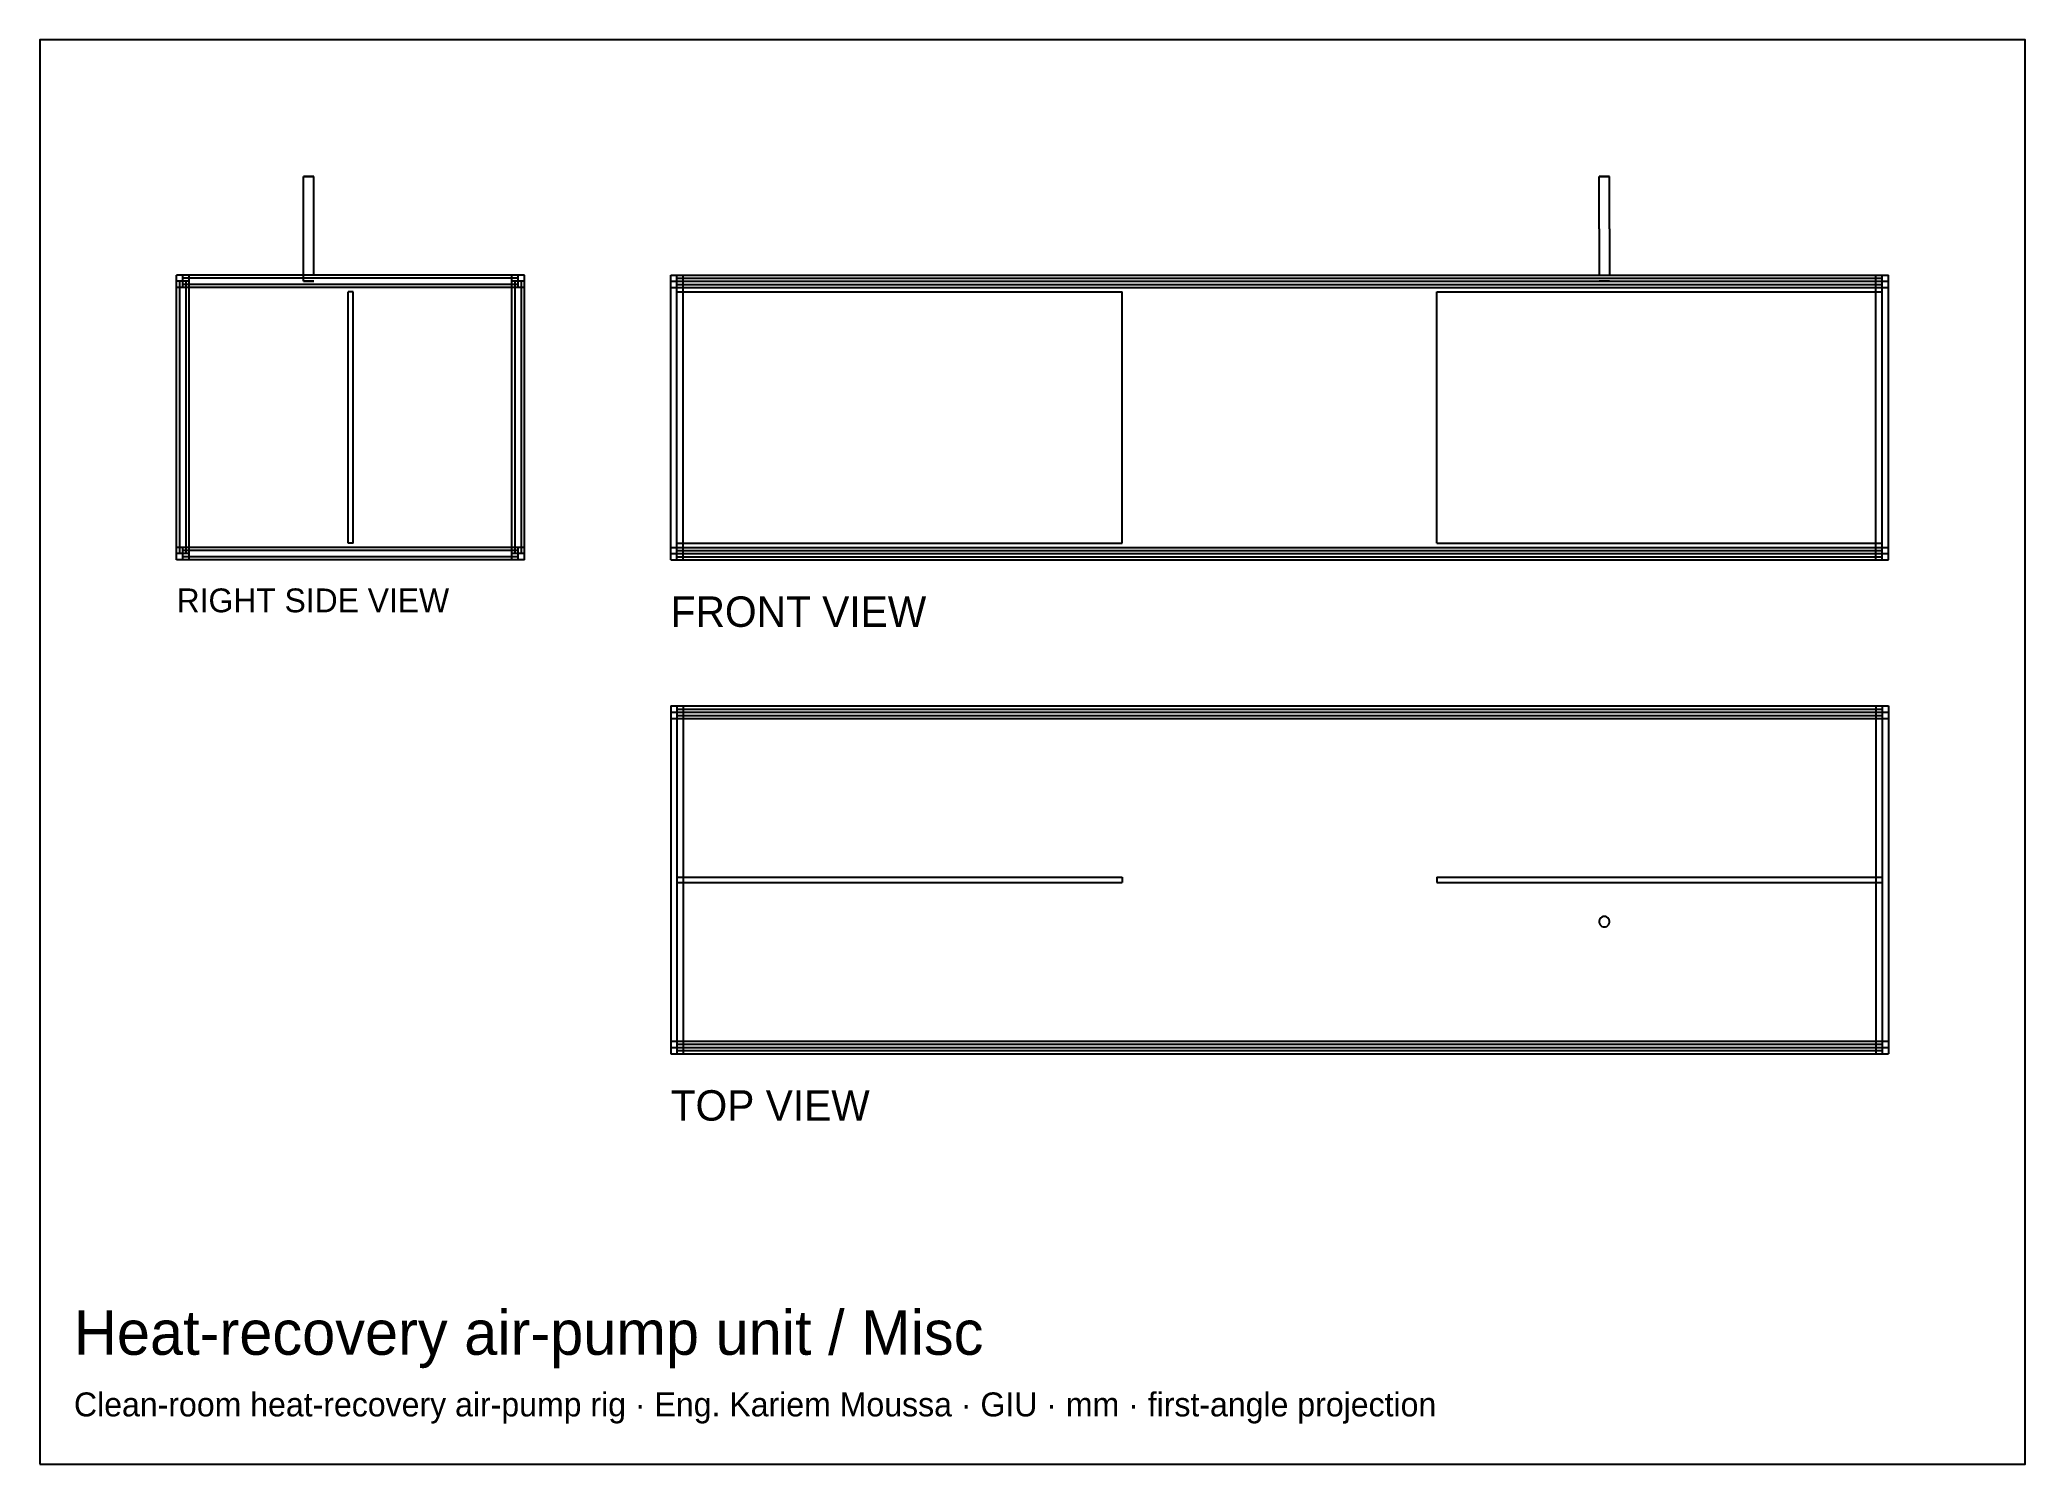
# Model space of a CAD drawing. Header units: millimetres. Extents: x -500 to -291, y -60 to 89.
import ezdxf

# ---------------------------------------------------------------- set-up
doc = ezdxf.new("R2010")
doc.units = ezdxf.units.MM
for name, color, linetype in [('BORDER', 7, 'Continuous'), ('HIDDEN', 8, 'Continuous'), ('TEXT', 5, 'Continuous'), ('VISIBLE', 7, 'Continuous')]:
    doc.layers.add(name, color=color, linetype=linetype)

msp = doc.modelspace()

# ---------------------------------------------------------------- linework, layer by layer
at = {"layer": 'BORDER'}
msp.add_lwpolyline([(-499.79, -60.14), (-291.37, -60.14), (-291.37, 89.47), (-499.79, 89.47)], close=True, dxfattribs=at)
at = {"layer": 'HIDDEN'}
for points in [[(-472.09, 75.1), (-472.11, 75.1)], [(-472.05, 75.1), (-472.09, 75.1)], [(-471.97, 75.1), (-472.05, 75.1)], [(-471.87, 75.1), (-471.97, 75.1)], [(-471.75, 75.1), (-471.87, 75.1)], [(-471.62, 75.1), (-471.75, 75.1)], [(-471.49, 75.1), (-471.62, 75.1)], [(-471.36, 75.1), (-471.49, 75.1)], [(-471.25, 75.1), (-471.36, 75.1)], [(-471.15, 75.1), (-471.25, 75.1)], [(-471.07, 75.1), (-471.15, 75.1)], [(-471.02, 75.1), (-471.07, 75.1)], [(-471.01, 75.1), (-471.02, 75.1)], [(-336.1, 75.1), (-336.1, 75.1)], [(-336.06, 75.1), (-336.1, 75.1)], [(-336, 75.1), (-336.06, 75.1)], [(-335.91, 75.1), (-336, 75.1)], [(-335.81, 75.1), (-335.91, 75.1)], [(-335.68, 75.1), (-335.81, 75.1)], [(-335.55, 75.1), (-335.68, 75.1)], [(-335.42, 75.1), (-335.55, 75.1)], [(-335.29, 75.1), (-335.42, 75.1)], [(-335.19, 75.1), (-335.29, 75.1)], [(-335.1, 75.1), (-335.19, 75.1)], [(-335.04, 75.1), (-335.1, 75.1)], [(-335, 75.1), (-335.04, 75.1)], [(-335, 75.1), (-335, 75.1)], [(-484.1, 64.76), (-485.42, 64.76)], [(-485.42, 63.44), (-485.42, 64.76)], [(-484.1, 64.76), (-484.76, 64.76)], [(-449.56, 64.76), (-484.76, 64.76)], [(-484.76, 63.44), (-484.76, 64.76)], [(-449.56, 64.76), (-484.76, 64.76)], [(-484.76, 63.44), (-484.76, 64.76)], [(-449.56, 64.76), (-484.76, 64.76)], [(-484.76, 63.44), (-484.76, 64.76)], [(-484.1, 63.44), (-484.1, 64.76)], [(-484.1, 63.44), (-484.1, 64.76)], [(-472.11, 64.1), (-472.11, 64.76)], [(-449.56, 64.76), (-450.22, 64.76)], [(-450.22, 63.44), (-450.22, 64.76)], [(-448.9, 64.76), (-450.22, 64.76)], [(-450.22, 63.44), (-450.22, 64.76)], [(-449.56, 63.44), (-449.56, 64.76)], [(-449.56, 63.44), (-449.56, 64.76)], [(-449.56, 63.44), (-449.56, 64.76)], [(-448.9, 63.44), (-448.9, 64.76)], [(-433.56, 64.76), (-432.24, 64.76)], [(-433.56, 63.44), (-433.56, 64.76)], [(-432.9, 64.76), (-306.4, 64.76)], [(-432.9, 64.76), (-306.4, 64.76)], [(-432.9, 63.44), (-432.9, 64.76)], [(-432.9, 63.44), (-432.9, 64.76)], [(-432.9, 64.76), (-306.4, 64.76)], [(-432.9, 63.44), (-432.9, 64.76)], [(-432.9, 64.76), (-432.24, 64.76)], [(-432.24, 63.44), (-432.24, 64.76)], [(-432.24, 63.44), (-432.24, 64.76)], [(-307.06, 64.76), (-306.4, 64.76)], [(-307.06, 64.76), (-305.74, 64.76)], [(-307.06, 63.44), (-307.06, 64.76)], [(-307.06, 63.44), (-307.06, 64.76)], [(-306.4, 63.44), (-306.4, 64.76)], [(-306.4, 63.44), (-306.4, 64.76)], [(-306.4, 63.44), (-306.4, 64.76)], [(-305.74, 63.44), (-305.74, 64.76)], [(-485.42, 63.44), (-485.42, 64.1)], [(-484.1, 64.1), (-485.42, 64.1)], [(-485.42, 35.5), (-485.42, 64.1)], [(-484.1, 64.1), (-485.42, 64.1)], [(-485.42, 35.5), (-485.42, 64.1)], [(-484.1, 64.1), (-485.42, 64.1)], [(-485.42, 35.5), (-485.42, 64.1)], [(-484.1, 63.44), (-485.42, 63.44)], [(-484.1, 63.44), (-485.42, 63.44)], [(-484.43, 64.1), (-485.09, 64.1)], [(-485.09, 35.5), (-485.09, 64.1)], [(-484.43, 64.1), (-485.09, 64.1)], [(-485.09, 35.5), (-485.09, 64.1)], [(-449.56, 64.43), (-484.76, 64.43)], [(-484.76, 63.77), (-484.76, 64.43)], [(-449.56, 64.43), (-484.76, 64.43)], [(-484.76, 63.77), (-484.76, 64.43)], [(-449.56, 63.77), (-484.76, 63.77)], [(-449.56, 63.77), (-484.76, 63.77)], [(-449.56, 63.44), (-484.76, 63.44)], [(-449.56, 63.44), (-484.76, 63.44)], [(-449.56, 63.44), (-484.76, 63.44)], [(-484.43, 35.5), (-484.43, 64.1)], [(-484.43, 35.5), (-484.43, 64.1)], [(-484.1, 35.5), (-484.1, 64.1)], [(-484.1, 35.5), (-484.1, 64.1)], [(-484.1, 35.5), (-484.1, 64.1)], [(-472.09, 64.1), (-472.11, 64.1)], [(-472.11, 64.1), (-472.09, 64.1)], [(-472.05, 64.1), (-472.09, 64.1)], [(-472.09, 64.1), (-472.05, 64.1)], [(-471.97, 64.1), (-472.05, 64.1)], [(-472.05, 64.1), (-471.97, 64.1)], [(-471.87, 64.1), (-471.97, 64.1)], [(-471.97, 64.1), (-471.87, 64.1)], [(-471.75, 64.1), (-471.87, 64.1)], [(-471.87, 64.1), (-471.75, 64.1)], [(-471.62, 64.1), (-471.75, 64.1)], [(-471.75, 64.1), (-471.62, 64.1)], [(-471.49, 64.1), (-471.62, 64.1)], [(-471.62, 64.1), (-471.49, 64.1)], [(-471.36, 64.1), (-471.49, 64.1)], [(-471.49, 64.1), (-471.36, 64.1)], [(-471.25, 64.1), (-471.36, 64.1)], [(-471.36, 64.1), (-471.25, 64.1)], [(-471.15, 64.1), (-471.25, 64.1)], [(-471.25, 64.1), (-471.15, 64.1)], [(-471.07, 64.1), (-471.15, 64.1)], [(-471.15, 64.1), (-471.07, 64.1)], [(-471.02, 64.1), (-471.07, 64.1)], [(-471.07, 64.1), (-471.02, 64.1)], [(-471.01, 64.1), (-471.02, 64.1)], [(-471.02, 64.1), (-471.01, 64.1)], [(-466.88, 63), (-467.43, 63)], [(-467.43, 36.6), (-467.43, 63)], [(-466.88, 63), (-467.43, 63)], [(-467.43, 36.6), (-467.43, 63)], [(-466.88, 63), (-467.43, 63)], [(-467.43, 36.6), (-467.43, 63)], [(-466.88, 36.6), (-466.88, 63)], [(-466.88, 36.6), (-466.88, 63)], [(-466.88, 36.6), (-466.88, 63)], [(-448.9, 64.1), (-450.22, 64.1)], [(-450.22, 35.5), (-450.22, 64.1)], [(-448.9, 64.1), (-450.22, 64.1)], [(-450.22, 35.5), (-450.22, 64.1)], [(-448.9, 64.1), (-450.22, 64.1)], [(-450.22, 35.5), (-450.22, 64.1)], [(-448.9, 63.44), (-450.22, 63.44)], [(-448.9, 63.44), (-450.22, 63.44)], [(-449.23, 64.1), (-449.89, 64.1)], [(-449.89, 35.5), (-449.89, 64.1)], [(-449.23, 64.1), (-449.89, 64.1)], [(-449.89, 35.5), (-449.89, 64.1)], [(-449.56, 63.77), (-449.56, 64.43)], [(-449.56, 63.77), (-449.56, 64.43)], [(-449.23, 35.5), (-449.23, 64.1)], [(-449.23, 35.5), (-449.23, 64.1)], [(-448.9, 63.44), (-448.9, 64.1)], [(-448.9, 35.5), (-448.9, 64.1)], [(-448.9, 35.5), (-448.9, 64.1)], [(-448.9, 35.5), (-448.9, 64.1)], [(-433.56, 64.1), (-432.24, 64.1)], [(-433.56, 64.1), (-432.24, 64.1)], [(-433.56, 35.5), (-433.56, 64.1)], [(-433.56, 35.5), (-433.56, 64.1)], [(-433.56, 64.1), (-432.24, 64.1)], [(-433.56, 35.5), (-433.56, 64.1)], [(-433.56, 63.44), (-433.56, 64.1)], [(-433.56, 63.44), (-432.24, 63.44)], [(-433.56, 63.44), (-432.24, 63.44)], [(-432.9, 64.43), (-306.4, 64.43)], [(-432.9, 64.43), (-306.4, 64.43)], [(-432.9, 63.77), (-432.9, 64.43)], [(-432.9, 63.77), (-432.9, 64.43)], [(-432.9, 64.1), (-306.4, 64.1)], [(-432.9, 64.1), (-306.4, 64.1)], [(-432.9, 35.5), (-432.9, 64.1)], [(-432.9, 35.5), (-432.9, 64.1)], [(-432.9, 64.1), (-306.4, 64.1)], [(-432.9, 64.1), (-306.4, 64.1)], [(-432.9, 35.5), (-432.9, 64.1)], [(-432.9, 35.5), (-432.9, 64.1)], [(-432.9, 63.77), (-306.4, 63.77)], [(-432.9, 63.77), (-306.4, 63.77)], [(-432.9, 63.44), (-306.4, 63.44)], [(-432.9, 63.44), (-306.4, 63.44)], [(-432.9, 63.44), (-306.4, 63.44)], [(-432.9, 63), (-386.15, 63)], [(-432.9, 63), (-386.15, 63)], [(-432.9, 36.6), (-432.9, 63)], [(-432.9, 36.6), (-432.9, 63)], [(-432.24, 35.5), (-432.24, 64.1)], [(-432.24, 35.5), (-432.24, 64.1)], [(-432.24, 35.5), (-432.24, 64.1)], [(-386.15, 36.6), (-386.15, 63)], [(-386.15, 36.6), (-386.15, 63)], [(-353.15, 63), (-306.4, 63)], [(-353.15, 63), (-306.4, 63)], [(-353.15, 36.6), (-353.15, 63)], [(-353.15, 36.6), (-353.15, 63)], [(-336.1, 64.1), (-336.06, 64.1)], [(-336.1, 64.1), (-336.1, 64.1)], [(-336.1, 64.1), (-336.1, 64.1)], [(-336.06, 64.1), (-336.1, 64.1)], [(-336.06, 64.1), (-336, 64.1)], [(-336, 64.1), (-336.06, 64.1)], [(-336, 64.1), (-335.91, 64.1)], [(-335.91, 64.1), (-336, 64.1)], [(-335.91, 64.1), (-335.81, 64.1)], [(-335.81, 64.1), (-335.91, 64.1)], [(-335.81, 64.1), (-335.68, 64.1)], [(-335.68, 64.1), (-335.81, 64.1)], [(-335.68, 64.1), (-335.55, 64.1)], [(-335.55, 64.1), (-335.68, 64.1)], [(-335.42, 64.1), (-335.55, 64.1)], [(-335.55, 64.1), (-335.42, 64.1)], [(-335.29, 64.1), (-335.42, 64.1)], [(-335.42, 64.1), (-335.29, 64.1)], [(-335.19, 64.1), (-335.29, 64.1)], [(-335.29, 64.1), (-335.19, 64.1)], [(-335.1, 64.1), (-335.19, 64.1)], [(-335.19, 64.1), (-335.1, 64.1)], [(-335.04, 64.1), (-335.1, 64.1)], [(-335.1, 64.1), (-335.04, 64.1)], [(-335, 64.1), (-335.04, 64.1)], [(-335.04, 64.1), (-335, 64.1)], [(-335, 64.1), (-335, 64.1)], [(-335, 64.1), (-335, 64.1)], [(-307.06, 64.1), (-305.74, 64.1)], [(-307.06, 64.1), (-305.74, 64.1)], [(-307.06, 35.5), (-307.06, 64.1)], [(-307.06, 35.5), (-307.06, 64.1)], [(-307.06, 64.1), (-305.74, 64.1)], [(-307.06, 35.5), (-307.06, 64.1)], [(-307.06, 63.44), (-305.74, 63.44)], [(-307.06, 63.44), (-305.74, 63.44)], [(-306.4, 63.77), (-306.4, 64.43)], [(-306.4, 63.77), (-306.4, 64.43)], [(-306.4, 35.5), (-306.4, 64.1)], [(-306.4, 35.5), (-306.4, 64.1)], [(-306.4, 35.5), (-306.4, 64.1)], [(-306.4, 35.5), (-306.4, 64.1)], [(-306.4, 36.6), (-306.4, 63)], [(-306.4, 36.6), (-306.4, 63)], [(-305.74, 35.5), (-305.74, 64.1)], [(-305.74, 35.5), (-305.74, 64.1)], [(-305.74, 35.5), (-305.74, 64.1)], [(-305.74, 63.44), (-305.74, 64.1)], [(-484.1, 36.16), (-485.42, 36.16)], [(-485.42, 35.5), (-485.42, 36.16)], [(-484.1, 36.16), (-485.42, 36.16)], [(-485.42, 34.84), (-485.42, 36.16)], [(-484.1, 35.5), (-485.42, 35.5)], [(-484.1, 35.5), (-485.42, 35.5)], [(-484.1, 35.5), (-485.42, 35.5)], [(-484.43, 35.5), (-485.09, 35.5)], [(-484.43, 35.5), (-485.09, 35.5)], [(-449.56, 36.16), (-484.76, 36.16)], [(-484.76, 34.84), (-484.76, 36.16)], [(-449.56, 36.16), (-484.76, 36.16)], [(-484.76, 34.84), (-484.76, 36.16)], [(-449.56, 36.16), (-484.76, 36.16)], [(-484.76, 34.84), (-484.76, 36.16)], [(-449.56, 35.83), (-484.76, 35.83)], [(-484.76, 35.17), (-484.76, 35.83)], [(-449.56, 35.83), (-484.76, 35.83)], [(-484.76, 35.17), (-484.76, 35.83)], [(-484.1, 34.84), (-484.1, 36.16)], [(-484.1, 34.84), (-484.1, 36.16)], [(-466.88, 36.6), (-467.43, 36.6)], [(-466.88, 36.6), (-467.43, 36.6)], [(-466.88, 36.6), (-467.43, 36.6)], [(-448.9, 36.16), (-450.22, 36.16)], [(-450.22, 34.84), (-450.22, 36.16)], [(-448.9, 36.16), (-450.22, 36.16)], [(-450.22, 34.84), (-450.22, 36.16)], [(-448.9, 35.5), (-450.22, 35.5)], [(-448.9, 35.5), (-450.22, 35.5)], [(-448.9, 35.5), (-450.22, 35.5)], [(-449.23, 35.5), (-449.89, 35.5)], [(-449.23, 35.5), (-449.89, 35.5)], [(-449.56, 34.84), (-449.56, 36.16)], [(-449.56, 34.84), (-449.56, 36.16)], [(-449.56, 34.84), (-449.56, 36.16)], [(-449.56, 35.17), (-449.56, 35.83)], [(-449.56, 35.17), (-449.56, 35.83)], [(-448.9, 35.5), (-448.9, 36.16)], [(-448.9, 34.84), (-448.9, 36.16)], [(-433.56, 36.16), (-432.24, 36.16)], [(-433.56, 36.16), (-432.24, 36.16)], [(-433.56, 34.84), (-433.56, 36.16)], [(-433.56, 35.5), (-433.56, 36.16)], [(-433.56, 35.5), (-432.24, 35.5)], [(-433.56, 35.5), (-432.24, 35.5)], [(-433.56, 35.5), (-432.24, 35.5)], [(-432.9, 36.6), (-386.15, 36.6)], [(-432.9, 36.6), (-386.15, 36.6)], [(-432.9, 36.16), (-306.4, 36.16)], [(-432.9, 36.16), (-306.4, 36.16)], [(-432.9, 34.84), (-432.9, 36.16)], [(-432.9, 34.84), (-432.9, 36.16)], [(-432.9, 36.16), (-306.4, 36.16)], [(-432.9, 34.84), (-432.9, 36.16)], [(-432.9, 35.83), (-306.4, 35.83)], [(-432.9, 35.83), (-306.4, 35.83)], [(-432.9, 35.17), (-432.9, 35.83)], [(-432.9, 35.17), (-432.9, 35.83)], [(-432.9, 35.5), (-306.4, 35.5)], [(-432.9, 35.5), (-306.4, 35.5)], [(-432.9, 35.5), (-306.4, 35.5)], [(-432.9, 35.5), (-306.4, 35.5)], [(-432.24, 34.84), (-432.24, 36.16)], [(-432.24, 34.84), (-432.24, 36.16)], [(-353.15, 36.6), (-306.4, 36.6)], [(-353.15, 36.6), (-306.4, 36.6)], [(-307.06, 36.16), (-305.74, 36.16)], [(-307.06, 36.16), (-305.74, 36.16)], [(-307.06, 34.84), (-307.06, 36.16)], [(-307.06, 34.84), (-307.06, 36.16)], [(-307.06, 35.5), (-305.74, 35.5)], [(-307.06, 35.5), (-305.74, 35.5)], [(-307.06, 35.5), (-305.74, 35.5)], [(-306.4, 34.84), (-306.4, 36.16)], [(-306.4, 34.84), (-306.4, 36.16)], [(-306.4, 34.84), (-306.4, 36.16)], [(-306.4, 35.17), (-306.4, 35.83)], [(-306.4, 35.17), (-306.4, 35.83)], [(-305.74, 34.84), (-305.74, 36.16)], [(-305.74, 35.5), (-305.74, 36.16)], [(-484.1, 34.84), (-485.42, 34.84)], [(-449.56, 35.17), (-484.76, 35.17)], [(-449.56, 35.17), (-484.76, 35.17)], [(-484.1, 34.84), (-484.76, 34.84)], [(-449.56, 34.84), (-484.76, 34.84)], [(-449.56, 34.84), (-484.76, 34.84)], [(-449.56, 34.84), (-484.76, 34.84)], [(-449.56, 34.84), (-450.22, 34.84)], [(-448.9, 34.84), (-450.22, 34.84)], [(-433.56, 34.84), (-432.24, 34.84)], [(-432.9, 35.17), (-306.4, 35.17)], [(-432.9, 35.17), (-306.4, 35.17)], [(-432.9, 34.84), (-306.4, 34.84)], [(-432.9, 34.84), (-306.4, 34.84)], [(-432.9, 34.84), (-306.4, 34.84)], [(-432.9, 34.84), (-432.24, 34.84)], [(-307.06, 34.84), (-306.4, 34.84)], [(-307.06, 34.84), (-305.74, 34.84)], [(-433.56, 19.5), (-432.24, 19.5)], [(-433.56, 19.5), (-433.56, 18.18)], [(-433.56, 18.84), (-433.56, 18.18)], [(-433.56, 18.84), (-432.24, 18.84)], [(-433.56, 18.84), (-432.24, 18.84)], [(-433.56, 18.84), (-433.56, -16.36)], [(-433.56, 18.84), (-433.56, -16.36)], [(-433.56, 18.84), (-432.24, 18.84)], [(-433.56, 18.84), (-433.56, -16.36)], [(-432.9, 19.5), (-306.4, 19.5)], [(-432.9, 19.5), (-306.4, 19.5)], [(-432.9, 19.5), (-432.9, 18.18)], [(-432.9, 19.5), (-432.9, 18.18)], [(-432.9, 19.5), (-306.4, 19.5)], [(-432.9, 19.5), (-432.9, 18.18)], [(-432.9, 19.5), (-432.24, 19.5)], [(-432.9, 19.17), (-306.4, 19.17)], [(-432.9, 19.17), (-306.4, 19.17)], [(-432.9, 19.17), (-432.9, 18.51)], [(-432.9, 19.17), (-432.9, 18.51)], [(-432.9, 18.84), (-306.4, 18.84)], [(-432.9, 18.84), (-306.4, 18.84)], [(-432.9, 18.84), (-432.9, -16.36)], [(-432.9, 18.84), (-432.9, -16.36)], [(-432.9, 18.84), (-306.4, 18.84)], [(-432.9, 18.84), (-306.4, 18.84)], [(-432.9, 18.84), (-432.9, -16.36)], [(-432.9, 18.84), (-432.9, -16.36)], [(-432.24, 19.5), (-432.24, 18.18)], [(-432.24, 19.5), (-432.24, 18.18)], [(-432.24, 18.84), (-432.24, -16.36)], [(-432.24, 18.84), (-432.24, -16.36)], [(-432.24, 18.84), (-432.24, -16.36)], [(-307.06, 19.5), (-306.4, 19.5)], [(-307.06, 19.5), (-305.74, 19.5)], [(-307.06, 19.5), (-307.06, 18.18)], [(-307.06, 19.5), (-307.06, 18.18)], [(-307.06, 18.84), (-305.74, 18.84)], [(-307.06, 18.84), (-305.74, 18.84)], [(-307.06, 18.84), (-307.06, -16.36)], [(-307.06, 18.84), (-307.06, -16.36)], [(-307.06, 18.84), (-305.74, 18.84)], [(-307.06, 18.84), (-307.06, -16.36)], [(-306.4, 19.5), (-306.4, 18.18)], [(-306.4, 19.5), (-306.4, 18.18)], [(-306.4, 19.5), (-306.4, 18.18)], [(-306.4, 19.17), (-306.4, 18.51)], [(-306.4, 19.17), (-306.4, 18.51)], [(-306.4, 18.84), (-306.4, -16.36)], [(-306.4, 18.84), (-306.4, -16.36)], [(-306.4, 18.84), (-306.4, -16.36)], [(-306.4, 18.84), (-306.4, -16.36)], [(-305.74, 19.5), (-305.74, 18.18)], [(-305.74, 18.84), (-305.74, 18.18)], [(-305.74, 18.84), (-305.74, -16.36)], [(-305.74, 18.84), (-305.74, -16.36)], [(-305.74, 18.84), (-305.74, -16.36)], [(-433.56, 18.18), (-432.24, 18.18)], [(-433.56, 18.18), (-432.24, 18.18)], [(-432.9, 18.51), (-306.4, 18.51)], [(-432.9, 18.51), (-306.4, 18.51)], [(-432.9, 18.18), (-306.4, 18.18)], [(-432.9, 18.18), (-306.4, 18.18)], [(-432.9, 18.18), (-306.4, 18.18)], [(-307.06, 18.18), (-305.74, 18.18)], [(-307.06, 18.18), (-305.74, 18.18)], [(-432.9, 1.52), (-386.15, 1.52)], [(-432.9, 1.52), (-386.15, 1.52)], [(-432.9, 1.52), (-432.9, 0.97)], [(-432.9, 1.52), (-432.9, 0.97)], [(-432.9, 0.97), (-386.15, 0.97)], [(-432.9, 0.97), (-386.15, 0.97)], [(-386.15, 1.52), (-386.15, 0.97)], [(-386.15, 1.52), (-386.15, 0.97)], [(-353.15, 1.52), (-306.4, 1.52)], [(-353.15, 1.52), (-306.4, 1.52)], [(-353.15, 1.52), (-353.15, 0.97)], [(-353.15, 1.52), (-353.15, 0.97)], [(-353.15, 0.97), (-306.4, 0.97)], [(-353.15, 0.97), (-306.4, 0.97)], [(-306.4, 1.52), (-306.4, 0.97)], [(-306.4, 1.52), (-306.4, 0.97)], [(-336.06, -2.96), (-336.1, -3.09)], [(-336.1, -3.09), (-336.1, -3.22)], [(-336.1, -3.22), (-336.06, -3.35)], [(-336, -2.85), (-336.06, -2.96)], [(-336.06, -3.35), (-336, -3.47)], [(-335.91, -2.75), (-336, -2.85)], [(-336, -3.47), (-335.91, -3.57)], [(-335.81, -2.67), (-335.91, -2.75)], [(-335.91, -3.57), (-335.81, -3.65)], [(-335.68, -2.62), (-335.81, -2.67)], [(-335.81, -3.65), (-335.68, -3.69)], [(-335.55, -2.61), (-335.68, -2.62)], [(-335.68, -3.69), (-335.55, -3.71)], [(-335.42, -2.62), (-335.55, -2.61)], [(-335.55, -3.71), (-335.42, -3.69)], [(-335.29, -2.67), (-335.42, -2.62)], [(-335.42, -3.69), (-335.29, -3.65)], [(-335.19, -2.75), (-335.29, -2.67)], [(-335.29, -3.65), (-335.19, -3.57)], [(-335.1, -2.85), (-335.19, -2.75)], [(-335.19, -3.57), (-335.1, -3.47)], [(-335.04, -2.96), (-335.1, -2.85)], [(-335.1, -3.47), (-335.04, -3.35)], [(-335, -3.09), (-335.04, -2.96)], [(-335.04, -3.35), (-335, -3.22)], [(-335, -3.22), (-335, -3.09)], [(-433.56, -15.7), (-432.24, -15.7)], [(-433.56, -15.7), (-432.24, -15.7)], [(-433.56, -15.7), (-433.56, -16.36)], [(-433.56, -15.7), (-433.56, -17.02)], [(-433.56, -16.36), (-432.24, -16.36)], [(-433.56, -16.36), (-432.24, -16.36)], [(-433.56, -16.36), (-432.24, -16.36)], [(-432.9, -15.7), (-306.4, -15.7)], [(-432.9, -15.7), (-306.4, -15.7)], [(-432.9, -15.7), (-432.9, -17.02)], [(-432.9, -15.7), (-432.9, -17.02)], [(-432.9, -15.7), (-306.4, -15.7)], [(-432.9, -15.7), (-432.9, -17.02)], [(-432.9, -16.03), (-306.4, -16.03)], [(-432.9, -16.03), (-306.4, -16.03)], [(-432.9, -16.03), (-432.9, -16.69)], [(-432.9, -16.03), (-432.9, -16.69)], [(-432.9, -16.36), (-306.4, -16.36)], [(-432.9, -16.36), (-306.4, -16.36)], [(-432.9, -16.36), (-306.4, -16.36)], [(-432.9, -16.36), (-306.4, -16.36)], [(-432.24, -15.7), (-432.24, -17.02)], [(-432.24, -15.7), (-432.24, -17.02)], [(-307.06, -15.7), (-305.74, -15.7)], [(-307.06, -15.7), (-305.74, -15.7)], [(-307.06, -15.7), (-307.06, -17.02)], [(-307.06, -15.7), (-307.06, -17.02)], [(-307.06, -16.36), (-305.74, -16.36)], [(-307.06, -16.36), (-305.74, -16.36)], [(-307.06, -16.36), (-305.74, -16.36)], [(-306.4, -15.7), (-306.4, -17.02)], [(-306.4, -15.7), (-306.4, -17.02)], [(-306.4, -15.7), (-306.4, -17.02)], [(-306.4, -16.03), (-306.4, -16.69)], [(-306.4, -16.03), (-306.4, -16.69)], [(-305.74, -15.7), (-305.74, -16.36)], [(-305.74, -15.7), (-305.74, -17.02)], [(-433.56, -17.02), (-432.24, -17.02)], [(-432.9, -16.69), (-306.4, -16.69)], [(-432.9, -16.69), (-306.4, -16.69)], [(-432.9, -17.02), (-306.4, -17.02)], [(-432.9, -17.02), (-306.4, -17.02)], [(-432.9, -17.02), (-306.4, -17.02)], [(-432.9, -17.02), (-432.24, -17.02)], [(-307.06, -17.02), (-306.4, -17.02)], [(-307.06, -17.02), (-305.74, -17.02)]]:
    msp.add_lwpolyline(points, dxfattribs=at)
at = {"layer": 'VISIBLE'}
for points in [[(-472.11, 64.76), (-472.11, 75.1)], [(-472.11, 75.1), (-472.09, 75.1)], [(-472.09, 75.1), (-472.05, 75.1)], [(-472.05, 75.1), (-471.97, 75.1)], [(-471.97, 75.1), (-471.87, 75.1)], [(-471.87, 75.1), (-471.75, 75.1)], [(-471.75, 75.1), (-471.62, 75.1)], [(-471.62, 75.1), (-471.49, 75.1)], [(-471.49, 75.1), (-471.36, 75.1)], [(-471.36, 75.1), (-471.25, 75.1)], [(-471.25, 75.1), (-471.15, 75.1)], [(-471.15, 75.1), (-471.07, 75.1)], [(-471.07, 75.1), (-471.02, 75.1)], [(-471.02, 75.1), (-471.01, 75.1)], [(-471.01, 64.76), (-471.01, 75.1)], [(-336.1, 75.1), (-336.06, 75.1)], [(-336.1, 75.1), (-336.1, 75.1)], [(-336.1, 69.6), (-336.1, 75.1)], [(-336.06, 75.1), (-336, 75.1)], [(-336, 75.1), (-335.91, 75.1)], [(-335.91, 75.1), (-335.81, 75.1)], [(-335.81, 75.1), (-335.68, 75.1)], [(-335.68, 75.1), (-335.55, 75.1)], [(-335.55, 75.1), (-335.42, 75.1)], [(-335.42, 75.1), (-335.29, 75.1)], [(-335.29, 75.1), (-335.19, 75.1)], [(-335.19, 75.1), (-335.1, 75.1)], [(-335.1, 75.1), (-335.04, 75.1)], [(-335.04, 75.1), (-335, 75.1)], [(-335, 75.1), (-335, 75.1)], [(-335, 69.6), (-335, 75.1)], [(-336.1, 69.6), (-336.1, 64.76)], [(-335, 69.6), (-335, 64.76)], [(-484.76, 64.76), (-485.42, 64.76)], [(-485.42, 64.1), (-485.42, 64.76)], [(-449.56, 64.76), (-484.76, 64.76)], [(-484.76, 63.44), (-484.76, 64.76)], [(-448.9, 64.76), (-449.56, 64.76)], [(-449.56, 63.44), (-449.56, 64.76)], [(-448.9, 64.1), (-448.9, 64.76)], [(-433.56, 64.76), (-432.9, 64.76)], [(-433.56, 64.1), (-433.56, 64.76)], [(-432.9, 64.76), (-306.4, 64.76)], [(-432.9, 63.44), (-432.9, 64.76)], [(-306.4, 63.44), (-306.4, 64.76)], [(-306.4, 64.76), (-305.74, 64.76)], [(-305.74, 64.1), (-305.74, 64.76)], [(-484.1, 64.1), (-485.42, 64.1)], [(-485.42, 35.5), (-485.42, 64.1)], [(-449.56, 63.44), (-484.76, 63.44)], [(-484.1, 35.5), (-484.1, 64.1)], [(-466.88, 63), (-467.43, 63)], [(-467.43, 36.6), (-467.43, 63)], [(-466.88, 36.6), (-466.88, 63)], [(-448.9, 64.1), (-450.22, 64.1)], [(-450.22, 35.5), (-450.22, 64.1)], [(-448.9, 35.5), (-448.9, 64.1)], [(-433.56, 64.1), (-432.24, 64.1)], [(-433.56, 35.5), (-433.56, 64.1)], [(-432.9, 63.44), (-306.4, 63.44)], [(-432.24, 35.5), (-432.24, 64.1)], [(-307.06, 64.1), (-305.74, 64.1)], [(-307.06, 35.5), (-307.06, 64.1)], [(-305.74, 35.5), (-305.74, 64.1)], [(-485.42, 34.84), (-485.42, 35.5)], [(-484.1, 35.5), (-485.42, 35.5)], [(-449.56, 36.16), (-484.76, 36.16)], [(-484.76, 34.84), (-484.76, 36.16)], [(-466.88, 36.6), (-467.43, 36.6)], [(-448.9, 35.5), (-450.22, 35.5)], [(-449.56, 34.84), (-449.56, 36.16)], [(-448.9, 34.84), (-448.9, 35.5)], [(-433.56, 35.5), (-432.24, 35.5)], [(-433.56, 34.84), (-433.56, 35.5)], [(-432.9, 36.16), (-306.4, 36.16)], [(-432.9, 34.84), (-432.9, 36.16)], [(-307.06, 35.5), (-305.74, 35.5)], [(-306.4, 34.84), (-306.4, 36.16)], [(-305.74, 34.84), (-305.74, 35.5)], [(-484.76, 34.84), (-485.42, 34.84)], [(-449.56, 34.84), (-484.76, 34.84)], [(-448.9, 34.84), (-449.56, 34.84)], [(-433.56, 34.84), (-432.9, 34.84)], [(-432.9, 34.84), (-306.4, 34.84)], [(-306.4, 34.84), (-305.74, 34.84)], [(-433.56, 19.5), (-432.9, 19.5)], [(-433.56, 19.5), (-433.56, 18.84)], [(-433.56, 18.84), (-432.24, 18.84)], [(-433.56, 18.84), (-433.56, -16.36)], [(-432.9, 19.5), (-306.4, 19.5)], [(-432.9, 19.5), (-432.9, 18.18)], [(-432.24, 18.84), (-432.24, -16.36)], [(-307.06, 18.84), (-305.74, 18.84)], [(-307.06, 18.84), (-307.06, -16.36)], [(-306.4, 19.5), (-306.4, 18.18)], [(-306.4, 19.5), (-305.74, 19.5)], [(-305.74, 19.5), (-305.74, 18.84)], [(-305.74, 18.84), (-305.74, -16.36)], [(-432.9, 18.18), (-306.4, 18.18)], [(-336.06, -2.96), (-336.1, -3.09)], [(-336.1, -3.09), (-336.1, -3.22)], [(-336.1, -3.22), (-336.06, -3.35)], [(-336, -2.85), (-336.06, -2.96)], [(-336.06, -3.35), (-336, -3.47)], [(-335.91, -2.75), (-336, -2.85)], [(-336, -3.47), (-335.91, -3.57)], [(-335.81, -2.67), (-335.91, -2.75)], [(-335.91, -3.57), (-335.81, -3.65)], [(-335.68, -2.62), (-335.81, -2.67)], [(-335.81, -3.65), (-335.68, -3.69)], [(-335.55, -2.61), (-335.68, -2.62)], [(-335.68, -3.69), (-335.55, -3.71)], [(-335.42, -2.62), (-335.55, -2.61)], [(-335.55, -3.71), (-335.42, -3.69)], [(-335.29, -2.67), (-335.42, -2.62)], [(-335.42, -3.69), (-335.29, -3.65)], [(-335.19, -2.75), (-335.29, -2.67)], [(-335.29, -3.65), (-335.19, -3.57)], [(-335.1, -2.85), (-335.19, -2.75)], [(-335.19, -3.57), (-335.1, -3.47)], [(-335.04, -2.96), (-335.1, -2.85)], [(-335.1, -3.47), (-335.04, -3.35)], [(-335, -3.09), (-335.04, -2.96)], [(-335.04, -3.35), (-335, -3.22)], [(-335, -3.22), (-335, -3.09)], [(-433.56, -16.36), (-433.56, -17.02)], [(-433.56, -16.36), (-432.24, -16.36)], [(-432.9, -15.7), (-306.4, -15.7)], [(-432.9, -15.7), (-432.9, -17.02)], [(-307.06, -16.36), (-305.74, -16.36)], [(-306.4, -15.7), (-306.4, -17.02)], [(-305.74, -16.36), (-305.74, -17.02)], [(-433.56, -17.02), (-432.9, -17.02)], [(-432.9, -17.02), (-306.4, -17.02)], [(-306.4, -17.02), (-305.74, -17.02)]]:
    msp.add_lwpolyline(points, dxfattribs=at)

# ---------------------------------------------------------------- texts
at = {"layer": 'TEXT'}
for s, height, p in [('RIGHT SIDE VIEW', 2.5, (-485.42, 29.34)), ('FRONT VIEW', 3.196, (-433.56, 27.81)), ('TOP VIEW', 3.196, (-433.56, -24.05)), ('Heat-recovery air-pump unit / Misc', 4.6716, (-496.2, -48.64)), ('Clean-room heat-recovery air-pump rig · Eng. Kariem Moussa · GIU · mm · first-angle projection', 2.5155, (-496.2, -55.11))]:
    msp.add_text(s, height=height, dxfattribs=at).set_placement(p)

doc.saveas('drawing.dxf')
